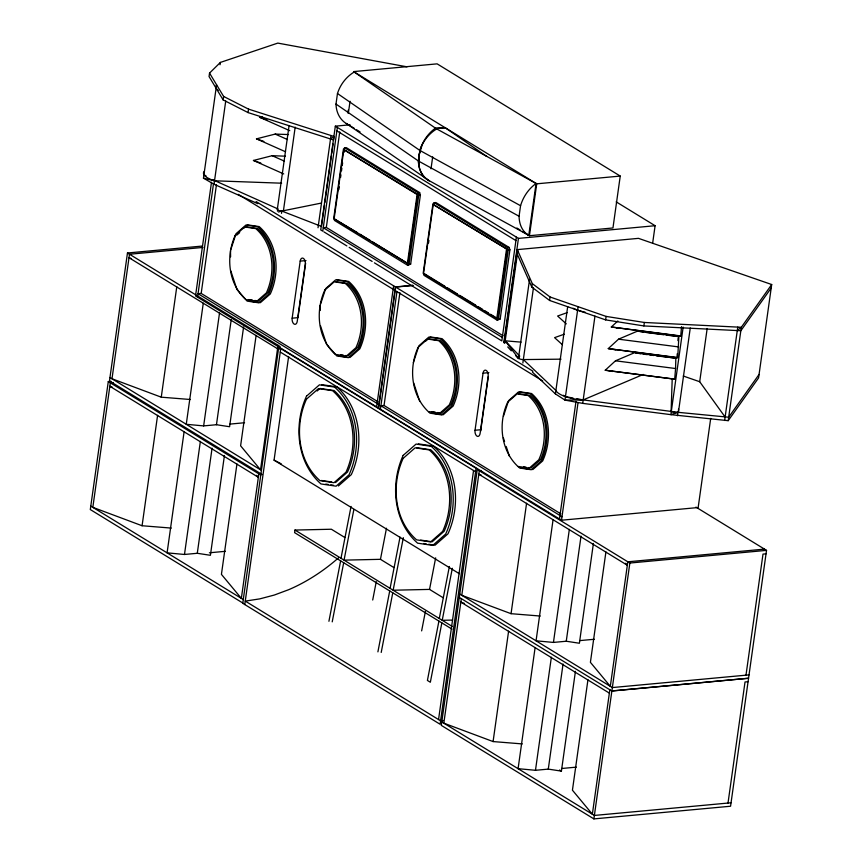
<?xml version="1.0" encoding="UTF-8"?>
<svg xmlns="http://www.w3.org/2000/svg" width="862" height="862" viewBox="0 0 862 862"><rect width="100%" height="100%" fill="white"/><g stroke="black" fill="none" stroke-linecap="round" stroke-linejoin="round"><path stroke-width="1.29" d="M504.636 339.563L505.186 340.813L504.151 343.022L517.275 249.624L638.483 238.354L771.695 284.525L758.571 377.922L728.196 420.678L671.013 414.665L672.209 378.914M675.571 368.527L675.84 358.064L634.486 352.741L615.49 360.801L605.221 370.24L674.687 379.161L675.571 368.527L615.49 360.801M677.09 357.719L677.715 357.547L678.879 336.439L637.524 331.127L618.517 339.186L608.26 348.614L677.09 357.719L677.198 353.797M532.436 372.125L555.408 393.912L564.966 400.097L582.701 403.373L671.013 414.665L678.362 412.09L678.556 409.148M335.997 104.054L418.426 161A31.344 25.009 -55.4 0 0 429.319 180.826L346.869 123.869A31.344 25.009 -55.4 0 1 335.997 104.054L337.473 93.516L419.902 150.462L418.404 160.989L519.075 216.254A31.344 22.671 -61.2 0 0 528.762 235.348L536.056 183.455M519.075 216.254L520.551 205.716L419.891 150.451L418.447 161.011A31.344 22.671 -61.2 0 0 428.102 180.083L528.772 235.348M677.92 340.609L678.146 337.947M617.828 320.998L611.298 327L680.129 336.105L680.754 335.932L681.54 326.623M110.972 381.327L108.289 381.575L90.305 509.55L242.901 603.077M202.495 246.036L127.468 252.997L109.474 380.982L262.07 474.509M171.29 528.083L142.079 525.745L157.595 415.322M190.459 399.515L161.259 397.177L176.775 286.755M407.004 66.827L277.801 43.1L220.381 62.42L209.541 73.098L209.057 76.556L223.139 99.906L248.062 112.588L333.648 139.978L333.971 137.672M257.824 203.691L214.035 184.252L203.464 178.165L216.588 84.767M220.058 64.725L220.381 62.42M211.492 182.27L195.523 295.914L561.507 520.217L698.166 507.535L710.697 418.404M223.139 99.906L223.624 96.447L209.541 73.098M197.56 297.164L213.528 183.541M214.035 184.252L225.736 100.973M377.922 401.735L201.18 293.414L216.47 184.576M184.102 431.787L167.088 552.854L184.479 554.471L197.29 553.285L210.403 555.3L224.432 455.513M203.27 303.219L186.257 424.287L203.647 425.903L216.459 424.718L229.583 426.722L243.601 326.946M184.479 554.471L200.372 441.387M203.647 425.903L219.541 312.82M248.062 112.588L248.547 109.129L223.624 96.447M197.29 553.285L212.063 448.186M216.459 424.718L231.231 319.619M236.953 463.95L221.426 574.372L241.349 598.368L258.848 473.841L260.874 473.658M256.122 335.383L240.606 445.805L260.518 469.801L278.027 345.274M277.316 209.391L289.093 125.572M277.445 211.168L277.769 208.863L212.397 179.576M281.497 213.367L281.82 211.061L321.332 203.076M283.404 210.953L295.181 127.134M279.687 349.175L280.053 346.524L127.468 252.997M244.776 604.553L280.753 348.593M292.164 318.186L300.192 261.111A4.612 2.586 84.7 0 1 303.338 258.341A4.612 2.586 84.7 0 1 305.277 264.225L297.25 321.3A4.612 2.586 84.7 0 1 294.104 324.069A4.612 2.586 84.7 0 1 292.164 318.186L297.983 317.647L305.622 263.222M459.349 573.715L274.062 460.157L288.63 356.523M318.035 227.751L330.997 135.506M350.069 124.796L335.329 126.164L320.739 229.938L322.776 231.178L337.365 127.414M324.489 205.167L321.494 226.447L281.82 211.061A3.588 1.153 8 0 1 278.07 210.188A3.588 1.153 8 0 1 277.769 208.863M324.866 202.505L331.407 155.936M331.784 153.274L333.088 143.965M503.074 335.76L326.321 227.439L339.747 131.908M347.817 112.847L348.194 110.185M348.367 113.224L350.047 101.253M334.122 218.797L343.841 149.622L417.736 194.446L408.017 263.632L334.122 218.797L357.655 232.772M338.885 189.468L339.251 186.817M340.565 177.497L340.943 174.835M341.503 170.848L341.869 168.187M342.246 165.526L342.623 162.864M344.121 152.218L344.488 149.557M344.843 537.5L331.374 529.236L294.966 530.055L294.599 532.651L451.957 629.088M376.597 406.896L393.611 285.828M378.396 407.995L395.41 286.927L412.823 285.311M378.633 408.135L395.647 287.078L413.07 285.462M380.422 409.234L396.951 291.636M560.796 513.817L384.043 405.485L399.903 292.671M407.36 263.686L417.089 194.51L343.841 149.622M407.769 265.356L409.03 264.257L418.749 195.071L417.984 192.722L344.735 147.833L343.475 148.932L333.756 218.118L334.521 220.467L407.769 265.356L410.668 264.106L420.397 194.92L419.622 192.571L346.373 147.682L344.735 147.833M431 168.844L432.681 156.873M433.241 204.499L423.522 273.674L496.76 318.563L497.493 318.498L507.212 249.323L433.241 204.499L507.212 249.323M428.543 243.009L428.92 240.347M475.037 430.257L483.054 373.181A4.612 2.586 84.7 0 1 486.211 370.423A4.612 2.586 84.7 0 1 488.14 376.306L480.123 433.381A4.612 2.586 84.7 0 1 476.977 436.14A4.612 2.586 84.7 0 1 475.037 430.257L480.845 429.718L488.312 376.629M438.553 719.554L473.55 470.512M496.76 318.563L506.49 249.387M497.245 320.233L498.505 319.123L508.224 249.948L507.449 247.588L434.211 202.699L432.95 203.809L423.22 272.985L423.996 275.344L497.245 320.233L500.197 318.972L509.916 249.786L509.14 247.437L435.892 202.548L434.211 202.699M461.332 598.648L443.822 723.164L493.086 741.568L522.297 743.917M516.403 237.136L501.824 340.91L374.42 262.835M503.861 342.16L518.439 238.386L335.329 126.164M504.863 343.119L517.825 250.874M529.44 235.714L536.724 183.821L353.614 71.6L437.131 63.853L620.241 176.074L612.957 227.967L529.44 235.714L522.566 231.501M518.536 357.762L529.57 279.266M771.21 287.983L740.835 330.739L643.86 325.933L605.609 319.877L549.6 300.461L531.832 287.1L532.317 283.641L517.275 249.624M522.857 363.042L533.449 287.746M549.6 300.461L550.085 297.002L532.317 283.641M493.086 741.568L508.602 631.146M540.269 616.039L511.058 613.69L526.574 503.268M555.408 393.912L567.681 306.635M578.09 306.71L564.966 400.097L583.186 399.914L677.995 412.316L728.681 417.219L759.056 374.464M535.108 647.621L518.084 768.678L535.474 770.294L548.286 769.109L561.41 771.124L575.428 671.347M553.07 519.743L536.056 640.811L553.447 642.427L566.259 641.231L579.383 643.246L593.401 543.469M559.47 518.967L575.999 401.358M561.507 520.217L578.036 402.608M582.701 403.373L594.963 316.095M535.474 770.294L551.368 657.21M553.447 642.427L569.34 529.343M605.609 319.877L606.094 316.408L550.085 297.002M548.286 769.109L563.058 664.009M566.259 641.231L581.031 536.132M587.949 679.773L572.433 790.195L592.356 814.191L609.854 689.665M605.921 551.906L590.405 662.328L610.318 686.324L627.827 561.798L764.486 549.116M652.674 243.009L655.098 225.715L616.19 201.859M643.86 325.933L644.345 322.474L741.32 327.28L771.695 284.525M593.896 818.9L629.853 563.037L477.268 469.521L441.301 725.384L593.896 818.9L730.567 806.229L766.523 550.365L695.936 507.104M671.379 410.894L683.167 327.075M677.51 415.775L677.995 412.316A3.588 1.153 8 0 1 674.44 412.435A3.588 1.153 8 0 1 671.498 411.206M678.491 411.799L690.268 327.991M725.125 417.036L699.696 381.726L707.174 328.508M724.64 420.494L737.764 327.107M728.196 420.678L741.32 327.28L737.279 330.566M728.013 803.05L745.027 681.982L748.065 681.702M745.986 675.172L762.999 554.104L766.038 553.824M340.996 558.264L351.049 506.425M328.918 621.297L340.63 560.86M332.215 621.858L343.69 562.735M353.851 509.593L344.046 560.138L380.454 559.319L393.934 567.584M380.454 559.319L386.488 528.212M372.707 600.017L376.274 581.624M390.087 588.347L400.022 537.112M377.901 651.866L389.721 590.944M403.33 537.672L393.137 590.222L429.545 589.403L443.046 597.678M381.209 652.437L392.77 592.819M429.545 589.403L435.655 557.876M421.637 630.887L425.408 611.438M439.286 618.507L449.371 566.474M438.92 621.093L427.412 680.441L430.343 682.241L441.85 622.892M452.313 568.273L442.217 620.306L452.625 620.069M230.887 249.312L236.037 233.721L245.961 225.014L257.598 226.738C276.239 243.224 278.695 272.284 268.696 294.125L258.772 302.821L247.146 301.107L236.91 289.416L230.811 270.905M320.556 304.167L325.707 288.576L335.62 279.87L347.257 281.583C365.908 298.08 368.365 327.129 358.366 348.97L348.442 357.676L336.805 355.952L326.569 344.272L320.481 325.761M413.361 362.59L418.91 345.791L428.823 337.096L440.46 338.809C459.112 355.295 461.569 384.355 451.569 406.196L441.646 414.902L430.009 413.178C411.476 397.22 408.125 368.914 418.124 347.343L427.584 339.046L438.683 340.684C456.451 356.405 458.799 384.107 449.264 404.935L439.803 413.232L428.716 411.594M503.43 416.238L508.58 400.647L518.493 391.941L530.13 393.665C548.771 410.15 551.227 439.211 541.239 461.051L531.315 469.747L519.678 468.034C500.941 452.216 497.654 423.792 507.653 402.209L517.103 393.912L528.201 395.55C545.98 411.271 548.318 438.973 538.782 459.802L529.333 468.098L518.234 466.461M421.69 146.486L418.749 155.774L419.115 164.739M237.632 233.57L239.614 231.835M243.58 228.355L247.545 224.863L259.182 226.587C277.833 243.073 280.29 272.133 270.291 293.974L260.367 302.681L251.316 301.344M236.802 235.121L239.636 232.632M349.897 357.547L359.81 348.841C369.809 327 367.352 297.94 348.711 281.454L337.074 279.73M317.141 390.982L320.017 388.46L334.09 390.54C356.631 410.484 359.605 445.622 347.515 472.031L335.523 482.558M425.462 341.298L430.418 336.945L442.055 338.669C460.696 355.155 463.153 384.204 453.153 406.045L443.24 414.751L434.189 413.415M338.389 485.963L351.308 474.628C364.324 446.182 361.135 408.34 336.848 386.876L321.698 384.635M517.954 393.546L519.937 391.811L531.574 393.525C550.225 410.021 552.682 439.07 542.683 460.911L532.759 469.618M330.512 138.965L334.133 136.519L248.547 109.129M576.85 398.74L583.186 399.914L643.257 374.442M567.261 312.604L557.617 316.031L566.302 323.875M564.222 334.219L554.578 337.645L562.293 344.617M278.415 212.009L281.82 211.061M675.215 358.236L675.84 358.064M289.794 130.701L259.527 117.221L262.016 116.596M285.548 151.777L256.488 138.847L275.193 134.084L288.49 134.558M283.727 173.941L253.45 160.461L272.155 155.699L285.451 156.184M436.064 128.557L445.169 127.716L486.664 156.378M417.984 192.722L419.622 192.571M417.089 194.51L417.736 194.446M620.241 176.074L536.724 183.821L435.396 128.19A31.344 22.671 -61.2 0 0 419.891 150.451M418.749 195.071L420.397 194.92M326.321 227.439L323.261 227.719L502.309 337.451M202.99 247.426L129.494 254.247L111.995 378.774L161.259 397.177M518.439 238.386L655.098 225.715M300.192 261.111L305.999 260.572M507.449 247.588L509.14 247.437M508.224 249.948L509.916 249.786M409.03 264.257L410.668 264.106M201.18 293.414L198.044 293.705L379.118 404.677M498.505 319.123L500.197 318.972M113.364 382.534L110.325 382.814L92.827 507.341L142.079 525.745M483.054 373.181L488.873 372.643M384.043 405.485L380.918 405.776L561.992 516.758M229.895 424.104L244.549 422.736M481.319 470.577L479.294 470.771L461.795 595.297L511.058 613.69M209.391 552.79L225.37 551.314M629.853 563.037L766.523 550.365M579.695 640.617L594.349 639.259M749.024 674.892L612.354 687.564L459.758 594.047M611.891 690.915L748.55 678.243L611.869 691.022L459.295 597.398M443.273 720.557L440.59 720.804L245.271 601.094L259.742 598.885L274.299 595.049L288.792 589.651A174.523 133.06 -58.5 0 0 338.389 557.951M561.722 768.495L576.376 767.137M731.051 802.77L594.381 815.441L441.786 721.925M435.396 128.19L445.169 127.716M519.236 357.31A3.545 1.131 8 0 0 519.226 358.7A3.545 1.131 8 0 0 523.353 359.583L561.022 359.163M203.464 178.165L214.519 180.794L281.615 183.197M518.612 358.506L505.186 340.813L521.111 342.139M611.298 327L680.754 335.932M616.535 327.926L618.873 328.228M646.263 332.506L663.589 334.725M666.261 335.07L678.254 336.611M618.517 339.186L678.609 346.912M608.26 348.614L677.715 357.547M613.496 349.541L615.834 349.843M643.224 354.12L647.222 354.638M649.894 354.982L653.892 355.489M656.553 355.834L667.22 357.202M669.882 357.547L673.89 358.064M605.221 370.24L674.687 379.161M609.283 371.005L612.796 371.457M246.252 226.825L257.35 228.462C275.129 244.183 277.467 271.886 267.942 292.714L258.481 301.01L254.786 300.472M335.921 281.68L347.02 283.318C364.798 299.039 367.137 326.741 357.601 347.569L348.151 355.866L345.684 355.5M248.622 299.556L252.318 300.105M429.125 338.895L440.223 340.544C458.002 356.265 460.34 383.967 450.804 404.795L441.355 413.092L437.648 412.542M340.749 354.778L343.216 355.133M338.26 355.823L346.018 356.965M518.795 393.751L529.893 395.389C547.661 411.109 550.01 438.823 540.474 459.64L531.014 467.947L528.557 467.581M431.485 411.637L435.191 412.176M418.339 443.865L433.489 446.096C457.776 467.57 460.976 505.412 447.949 533.858L435.041 545.193L428.726 544.256M416.658 447.69L430.731 449.77C453.272 469.704 456.246 504.852 444.156 531.261L432.164 541.789L420.645 540.086M523.622 466.848L526.089 467.215M521.122 467.894L528.88 469.047M321.451 480.479L331.676 481.987M325.761 484.099L328.293 484.466M330.814 484.843L333.335 485.22M423.673 543.513L426.194 543.89M606.094 316.408L644.345 322.474M638.774 331.32L643.763 332.107M635.736 352.946L640.725 353.732M573.047 398.039L565.45 396.639L563.328 395.27M683.243 376.015L699.696 381.726M259.527 117.221L266.897 119.818M256.488 138.847L263.858 141.433M253.45 160.461L260.82 163.058M131.477 258.632L129.009 257.706L277.542 348.733M481.276 475.145L478.809 474.229L627.342 565.256L625.683 563.252M112.297 387.2L109.84 386.273L258.363 477.3L256.704 475.307M464.532 603.486L460.836 602.107L609.369 693.123M275.193 134.084L287.466 139.547M272.155 155.699L284.428 161.162M274.062 460.157L281.227 463.821M203.949 174.706L206.061 175.923M346.319 123.481L354.336 128.395M356.62 129.796L360.057 131.908M516.844 227.999L520.282 230.1M336.87 130.873L515.918 240.595M359.95 234.173L370.251 240.487M372.535 241.888L408.017 263.632M424.244 273.61L444.846 286.238M447.13 287.639L457.431 293.953M459.715 295.354L475.738 305.17M478.033 306.581L482.612 309.383M484.897 310.783L488.334 312.884M490.618 314.296L497.493 318.498M323.929 231.889L346.88 245.95M349.175 247.362L372.125 261.423M256.089 201.546L532.932 371.21M238.181 194.327L542.715 380.961M280.269 352.052L475.587 471.751M109.959 377.524L260.518 469.801M108.289 381.575L260.884 475.091M294.966 530.055L452.324 626.491M559.567 769.992L561.41 771.124M90.79 506.091L243.386 599.618M353.614 71.6L436.603 128.934M523.353 359.583L555.893 390.454A22.434 7.198 8 0 0 583.186 399.914M505.186 340.813L519.775 356.168M507.718 346.923L511.285 350.823M515.735 355.704L518.418 358.635M516.791 253.083L531.832 287.1M503.354 437.831L504.572 441.538M506.199 446.473L509.442 456.343M413.685 382.976L419.772 401.498M320.158 305.363L320.244 310.46M230.499 250.519L230.596 256.887M337.473 93.581A31.344 25.009 -55.4 0 1 354.153 72.042M419.923 150.538A31.344 25.009 -55.4 0 1 436.603 128.998M520.551 205.781A31.344 22.671 -61.2 0 1 536.056 183.52M585.126 312.173A22.434 7.198 8 0 1 573.025 308.24M218.205 90.381A22.434 7.198 8 0 1 215.662 86.168M214.519 180.794A22.434 7.198 8 0 1 203.938 171.7M480.78 430.892A4.612 2.586 84.7 0 1 480.845 429.718M278.717 347.343L242.75 603.314L440.105 724.263L476.072 468.292L278.717 347.343M235.251 235.272C225.725 256.089 228.064 283.803 245.842 299.523L256.941 301.161L266.39 292.864C275.926 272.036 273.588 244.334 255.809 228.613L244.711 226.965L235.251 235.272M324.78 290.128C315.244 310.956 317.582 338.658 335.361 354.379L346.459 356.028L355.92 347.72C365.445 326.903 363.107 299.189 345.328 283.469L334.23 281.831L324.78 290.128M306.506 396.175C293.479 424.621 296.679 462.463 320.955 483.938L336.115 486.179L349.035 474.843C362.051 446.397 358.851 408.556 334.575 387.081L319.414 384.84L306.506 396.175M306.506 399.128C294.416 425.537 297.379 460.674 319.931 480.619L334.003 482.698L345.996 472.171C358.086 445.762 355.112 410.624 332.57 390.68L318.498 388.6L306.506 399.128M403.147 455.405C390.12 483.851 393.32 521.693 417.607 543.168L432.756 545.409L445.676 534.074C458.692 505.628 455.492 467.786 431.215 446.311L416.066 444.07L403.147 455.405M403.147 458.358C391.057 484.767 394.02 519.905 416.572 539.849L430.644 541.929L442.637 531.401C454.727 504.992 451.753 469.855 429.211 449.91L415.139 447.831L403.147 458.358"/></g></svg>
